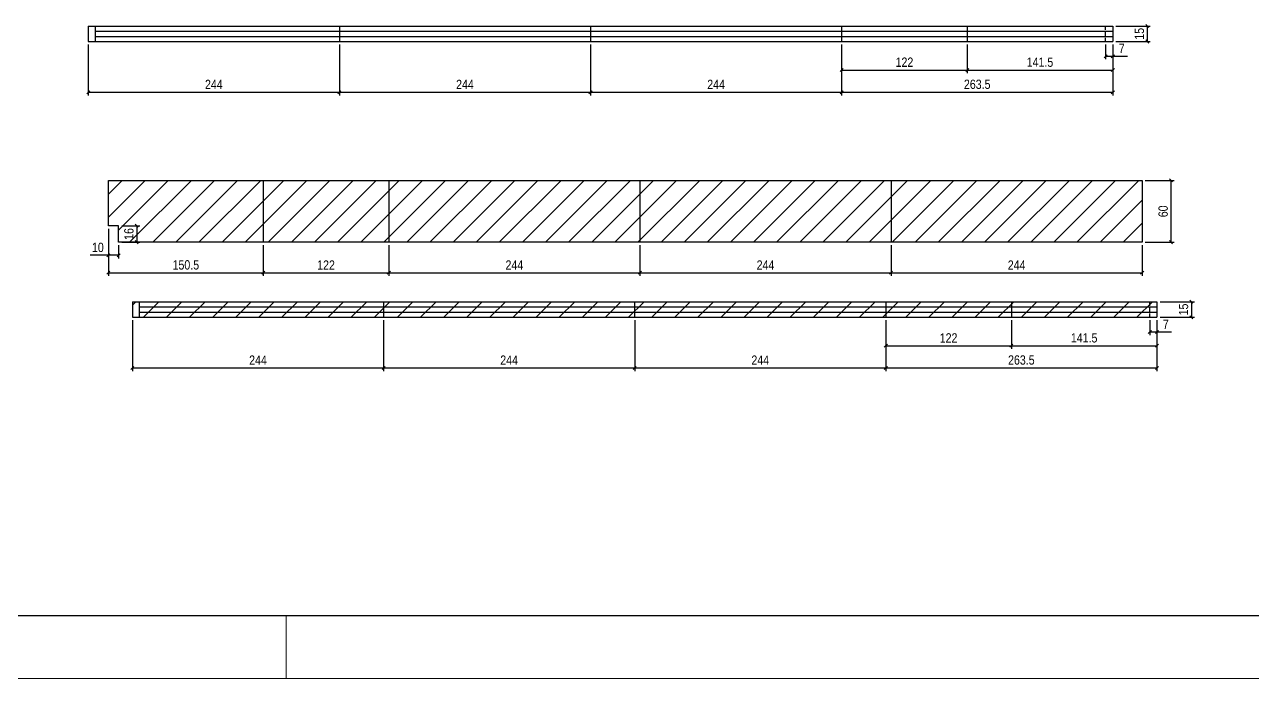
# Model space of a CAD drawing. Extents: x 1860 to 8661, y -614 to 3008.
# Drawn here: x 6152 to 7345, y -614 to 22 of the extents above; entities that cross this region are included whole.
import ezdxf

# ---------------------------------------------------------------- set-up
doc = ezdxf.new("R2010")
doc.units = 0
doc.linetypes.add('HIDDEN', pattern=[0.375, 0.25, -0.125])
for name, color, linetype in [('COTA', 241, 'Continuous'), ('Painéis', 200, 'Continuous'), ('SARR_2.2x7', 40, 'Continuous')]:
    doc.layers.add(name, color=color, linetype=linetype)
doc.layers.add('FOLHA', color=255, linetype='Continuous', lineweight=5)
doc.layers.add('Hachura', color=251, linetype='Continuous', lineweight=9)
doc.styles.add('COTA TECNICA-50', font='techl___.ttf', dxfattribs={"height": 9})
doc.dimstyles.new('COTA PAINEL-50', dxfattribs={"dimtxt": 9, "dimasz": 3, "dimexe": 3, "dimexo": 3, "dimgap": 3, "dimtad": 1, "dimdec": 1, "dimzin": 12, "dimdsep": 46, "dimtxsty": 'COTA TECNICA-50', "dimblk1": 'OBLIQUE', "dimblk2": 'OBLIQUE', "dimsah": 1, "dimcen": 0.9, "dimclrd": 4, "dimclre": 4, "dimclrt": 240, "dimadec": 1, "dimazin": 3, "dimtfac": 1, "dimtdec": 1, "dimtmove": 0, "dimatfit": 3, "dimfxl": 1, "dimtolj": 1, "dimtzin": 12, "dimarcsym": 0})

# ---------------------------------------------------------------- blocks, each defined once
blk = doc.blocks.new('_Oblique')
at = {"color": 0, "linetype": 'ByBlock', "lineweight": -2}
blk.add_line((-0.5, -0.5), (0.5, 0.5), dxfattribs=at)
blk = doc.blocks.new('*D418')
at = {"layer": 'COTA', "color": 4, "lineweight": -2, "transparency": 16777216}
for p, q in [((6213.5, 2.3), (6213.5, -47)), ((6457.5, 2.3), (6457.5, -47)), ((6213.5, -44), (6457.5, -44))]:
    blk.add_line(p, q, dxfattribs=at)
at = {"layer": 'Defpoints', "color": 0, "transparency": 16777216}
for p in [(6213.5, 5.3), (6457.5, 5.3), (6457.5, -44)]:
    blk.add_point(p, dxfattribs=at)
at = {"layer": 'COTA', "color": 4, "lineweight": -2, "transparency": 16777216, "xscale": 3, "yscale": 3, "zscale": 3, "rotation": 180}
blk.add_blockref('_Oblique', (6213.5, -44), dxfattribs=at)
at = {"layer": 'COTA', "color": 4, "lineweight": -2, "transparency": 16777216, "xscale": 3, "yscale": 3, "zscale": 3}
blk.add_blockref('_Oblique', (6457.5, -44), dxfattribs=at)
at = {"layer": 'COTA', "color": 240, "transparency": 16777216, "insert": (6335.5, -36.4), "char_height": 9, "attachment_point": 5, "style": 'COTA TECNICA-50'}
blk.add_mtext('\\A1;244', dxfattribs=at)
blk = doc.blocks.new('*D419')
at = {"layer": 'COTA', "color": 4, "lineweight": -2, "transparency": 16777216}
for p, q in [((6457.5, 2.3), (6457.5, -47)), ((6701.5, 2.3), (6701.5, -47)), ((6457.5, -44), (6701.5, -44))]:
    blk.add_line(p, q, dxfattribs=at)
at = {"layer": 'Defpoints', "color": 0, "transparency": 16777216}
for p in [(6457.5, 5.3), (6701.5, 5.3), (6701.5, -44)]:
    blk.add_point(p, dxfattribs=at)
at = {"layer": 'COTA', "color": 4, "lineweight": -2, "transparency": 16777216, "xscale": 3, "yscale": 3, "zscale": 3, "rotation": 180}
blk.add_blockref('_Oblique', (6457.5, -44), dxfattribs=at)
at = {"layer": 'COTA', "color": 4, "lineweight": -2, "transparency": 16777216, "xscale": 3, "yscale": 3, "zscale": 3}
blk.add_blockref('_Oblique', (6701.5, -44), dxfattribs=at)
at = {"layer": 'COTA', "color": 240, "transparency": 16777216, "insert": (6579.5, -36.4), "char_height": 9, "attachment_point": 5, "style": 'COTA TECNICA-50'}
blk.add_mtext('\\A1;244', dxfattribs=at)
blk = doc.blocks.new('*D420')
at = {"layer": 'COTA', "color": 4, "lineweight": -2, "transparency": 16777216}
for p, q in [((6701.5, 2.3), (6701.5, -47)), ((6945.5, 2.3), (6945.5, -47)), ((6701.5, -44), (6945.5, -44))]:
    blk.add_line(p, q, dxfattribs=at)
at = {"layer": 'Defpoints', "color": 0, "transparency": 16777216}
for p in [(6701.5, 5.3), (6945.5, 5.3), (6945.5, -44)]:
    blk.add_point(p, dxfattribs=at)
at = {"layer": 'COTA', "color": 4, "lineweight": -2, "transparency": 16777216, "xscale": 3, "yscale": 3, "zscale": 3, "rotation": 180}
blk.add_blockref('_Oblique', (6701.5, -44), dxfattribs=at)
at = {"layer": 'COTA', "color": 4, "lineweight": -2, "transparency": 16777216, "xscale": 3, "yscale": 3, "zscale": 3}
blk.add_blockref('_Oblique', (6945.5, -44), dxfattribs=at)
at = {"layer": 'COTA', "color": 240, "transparency": 16777216, "insert": (6823.5, -36.4), "char_height": 9, "attachment_point": 5, "style": 'COTA TECNICA-50'}
blk.add_mtext('\\A1;244', dxfattribs=at)
blk = doc.blocks.new('*D421')
at = {"layer": 'COTA', "color": 4, "lineweight": -2, "transparency": 16777216}
for p, q in [((6945.5, 2.3), (6945.5, -47)), ((7209, 2.3), (7209, -47)), ((6945.5, -44), (7209, -44))]:
    blk.add_line(p, q, dxfattribs=at)
at = {"layer": 'Defpoints', "color": 0, "transparency": 16777216}
for p in [(6945.5, 5.3), (7209, 5.3), (7209, -44)]:
    blk.add_point(p, dxfattribs=at)
at = {"layer": 'COTA', "color": 4, "lineweight": -2, "transparency": 16777216, "xscale": 3, "yscale": 3, "zscale": 3, "rotation": 180}
blk.add_blockref('_Oblique', (6945.5, -44), dxfattribs=at)
at = {"layer": 'COTA', "color": 4, "lineweight": -2, "transparency": 16777216, "xscale": 3, "yscale": 3, "zscale": 3}
blk.add_blockref('_Oblique', (7209, -44), dxfattribs=at)
at = {"layer": 'COTA', "color": 240, "transparency": 16777216, "insert": (7077.2, -36.3), "char_height": 9, "attachment_point": 5, "style": 'COTA TECNICA-50'}
blk.add_mtext('\\A1;263.5', dxfattribs=at)
blk = doc.blocks.new('*D414')
at = {"layer": 'COTA', "color": 4, "lineweight": -2, "transparency": 16777216}
for p, q in [((7212, 20.3), (7245.4, 20.3)), ((7242.4, 20.3), (7242.4, 5.3)), ((7212, 5.3), (7245.4, 5.3))]:
    blk.add_line(p, q, dxfattribs=at)
at = {"layer": 'Defpoints', "color": 0, "transparency": 16777216}
for p in [(7209, 20.3), (7209, 5.3), (7242.4, 5.3)]:
    blk.add_point(p, dxfattribs=at)
at = {"layer": 'COTA', "color": 4, "lineweight": -2, "transparency": 16777216, "xscale": 3, "yscale": 3, "zscale": 3}
for p, rotation in [((7242.4, 20.3), 90), ((7242.4, 5.3), 270)]:
    blk.add_blockref('_Oblique', p, dxfattribs=dict(at, rotation=rotation))
at = {"layer": 'COTA', "color": 240, "transparency": 16777216, "insert": (7234.8, 12.8), "char_height": 9, "attachment_point": 5, "rotation": 90, "style": 'COTA TECNICA-50'}
blk.add_mtext('\\A1;15', dxfattribs=at)
blk = doc.blocks.new('*D415')
at = {"layer": 'COTA', "color": 4, "lineweight": -2, "transparency": 16777216}
for p, q in [((6945.5, 2.3), (6945.5, -25.4)), ((7067.5, 2.3), (7067.5, -25.4)), ((6945.5, -22.4), (7067.5, -22.4))]:
    blk.add_line(p, q, dxfattribs=at)
at = {"layer": 'Defpoints', "color": 0, "transparency": 16777216}
for p in [(6945.5, 5.3), (7067.5, 5.3), (7067.5, -22.4)]:
    blk.add_point(p, dxfattribs=at)
at = {"layer": 'COTA', "color": 4, "lineweight": -2, "transparency": 16777216, "xscale": 3, "yscale": 3, "zscale": 3, "rotation": 180}
blk.add_blockref('_Oblique', (6945.5, -22.4), dxfattribs=at)
at = {"layer": 'COTA', "color": 4, "lineweight": -2, "transparency": 16777216, "xscale": 3, "yscale": 3, "zscale": 3}
blk.add_blockref('_Oblique', (7067.5, -22.4), dxfattribs=at)
at = {"layer": 'COTA', "color": 240, "transparency": 16777216, "insert": (7006.5, -14.8), "char_height": 9, "attachment_point": 5, "style": 'COTA TECNICA-50'}
blk.add_mtext('\\A1;122', dxfattribs=at)
blk = doc.blocks.new('*D416')
at = {"layer": 'COTA', "color": 4, "lineweight": -2, "transparency": 16777216}
for p, q in [((7067.5, 2.3), (7067.5, -25.4)), ((7209, 2.3), (7209, -25.4)), ((7067.5, -22.4), (7209, -22.4))]:
    blk.add_line(p, q, dxfattribs=at)
at = {"layer": 'Defpoints', "color": 0, "transparency": 16777216}
for p in [(7067.5, 5.3), (7209, 5.3), (7209, -22.4)]:
    blk.add_point(p, dxfattribs=at)
at = {"layer": 'COTA', "color": 4, "lineweight": -2, "transparency": 16777216, "xscale": 3, "yscale": 3, "zscale": 3, "rotation": 180}
blk.add_blockref('_Oblique', (7067.5, -22.4), dxfattribs=at)
at = {"layer": 'COTA', "color": 4, "lineweight": -2, "transparency": 16777216, "xscale": 3, "yscale": 3, "zscale": 3}
blk.add_blockref('_Oblique', (7209, -22.4), dxfattribs=at)
at = {"layer": 'COTA', "color": 240, "transparency": 16777216, "insert": (7138.2, -14.8), "char_height": 9, "attachment_point": 5, "style": 'COTA TECNICA-50'}
blk.add_mtext('\\A1;141.5', dxfattribs=at)
blk = doc.blocks.new('*D417')
at = {"layer": 'COTA', "color": 4, "lineweight": -2, "transparency": 16777216}
for p, q in [((7202, 2.3), (7202, -12)), ((7209, 2.3), (7209, -12)), ((7202, -9), (7209, -9)), ((7209, -9), (7223.1, -9))]:
    blk.add_line(p, q, dxfattribs=at)
at = {"layer": 'Defpoints', "color": 0, "transparency": 16777216}
for p in [(7202, 5.3), (7209, 5.3), (7209, -9)]:
    blk.add_point(p, dxfattribs=at)
at = {"layer": 'COTA', "color": 4, "lineweight": -2, "transparency": 16777216, "xscale": 3, "yscale": 3, "zscale": 3, "rotation": 180}
blk.add_blockref('_Oblique', (7202, -9), dxfattribs=at)
at = {"layer": 'COTA', "color": 4, "lineweight": -2, "transparency": 16777216, "xscale": 3, "yscale": 3, "zscale": 3}
blk.add_blockref('_Oblique', (7209, -9), dxfattribs=at)
at = {"layer": 'COTA', "color": 240, "transparency": 16777216, "insert": (7217.6, -1.4), "char_height": 9, "attachment_point": 5, "style": 'COTA TECNICA-50'}
blk.add_mtext('\\A1;7', dxfattribs=at)
blk = doc.blocks.new('*D485')
at = {"layer": 'COTA', "color": 4, "lineweight": -2, "transparency": 16777216}
for p, q in [((6233, -176.7), (6233, -222.4)), ((6383.5, -192.7), (6383.5, -222.4)), ((6233, -219.4), (6383.5, -219.4))]:
    blk.add_line(p, q, dxfattribs=at)
at = {"layer": 'Defpoints', "color": 0, "transparency": 16777216}
for p in [(6233, -173.7), (6383.5, -189.7), (6383.5, -219.4)]:
    blk.add_point(p, dxfattribs=at)
at = {"layer": 'COTA', "color": 4, "lineweight": -2, "transparency": 16777216, "xscale": 3, "yscale": 3, "zscale": 3, "rotation": 180}
blk.add_blockref('_Oblique', (6233, -219.4), dxfattribs=at)
at = {"layer": 'COTA', "color": 4, "lineweight": -2, "transparency": 16777216, "xscale": 3, "yscale": 3, "zscale": 3}
blk.add_blockref('_Oblique', (6383.5, -219.4), dxfattribs=at)
at = {"layer": 'COTA', "color": 240, "transparency": 16777216, "insert": (6308.3, -211.8), "char_height": 9, "attachment_point": 5, "style": 'COTA TECNICA-50'}
blk.add_mtext('\\A1;150.5', dxfattribs=at)
blk = doc.blocks.new('*D502')
at = {"layer": 'COTA', "color": 4, "lineweight": -2, "transparency": 16777216}
for p, q in [((6246, -173.7), (6263.6, -173.7)), ((6260.6, -173.7), (6260.6, -189.7)), ((6246, -189.7), (6263.6, -189.7))]:
    blk.add_line(p, q, dxfattribs=at)
at = {"layer": 'Defpoints', "color": 0, "transparency": 16777216}
for p in [(6243, -173.7), (6243, -189.7), (6260.6, -189.7)]:
    blk.add_point(p, dxfattribs=at)
at = {"layer": 'COTA', "color": 4, "lineweight": -2, "transparency": 16777216, "xscale": 3, "yscale": 3, "zscale": 3}
for p, rotation in [((6260.6, -173.7), 90), ((6260.6, -189.7), 270)]:
    blk.add_blockref('_Oblique', p, dxfattribs=dict(at, rotation=rotation))
at = {"layer": 'COTA', "color": 240, "transparency": 16777216, "insert": (6253, -181.7), "char_height": 9, "attachment_point": 5, "rotation": 90, "style": 'COTA TECNICA-50'}
blk.add_mtext('\\A1;16', dxfattribs=at)
blk = doc.blocks.new('*D503')
at = {"layer": 'COTA', "color": 4, "lineweight": -2, "transparency": 16777216}
for p, q in [((6233, -202.4), (6215.5, -202.4)), ((6233, -192.7), (6233, -205.4)), ((6243, -202.4), (6233, -202.4)), ((6243, -192.7), (6243, -205.4))]:
    blk.add_line(p, q, dxfattribs=at)
at = {"layer": 'Defpoints', "color": 0, "transparency": 16777216}
for p in [(6233, -189.7), (6243, -189.7), (6233, -202.4)]:
    blk.add_point(p, dxfattribs=at)
at = {"layer": 'COTA', "color": 4, "lineweight": -2, "transparency": 16777216, "xscale": 3, "yscale": 3, "zscale": 3, "rotation": 180}
blk.add_blockref('_Oblique', (6233, -202.4), dxfattribs=at)
at = {"layer": 'COTA', "color": 4, "lineweight": -2, "transparency": 16777216, "xscale": 3, "yscale": 3, "zscale": 3}
blk.add_blockref('_Oblique', (6243, -202.4), dxfattribs=at)
at = {"layer": 'COTA', "color": 240, "transparency": 16777216, "insert": (6222.8, -194.8), "char_height": 9, "attachment_point": 5, "style": 'COTA TECNICA-50'}
blk.add_mtext('\\A1;10', dxfattribs=at)
blk = doc.blocks.new('*D504')
at = {"layer": 'COTA', "color": 4, "lineweight": -2, "transparency": 16777216}
for p, q in [((6383.5, -192.7), (6383.5, -222.4)), ((6505.5, -192.7), (6505.5, -222.4)), ((6383.5, -219.4), (6505.5, -219.4))]:
    blk.add_line(p, q, dxfattribs=at)
at = {"layer": 'Defpoints', "color": 0, "transparency": 16777216}
for p in [(6383.5, -189.7), (6505.5, -189.7), (6505.5, -219.4)]:
    blk.add_point(p, dxfattribs=at)
at = {"layer": 'COTA', "color": 4, "lineweight": -2, "transparency": 16777216, "xscale": 3, "yscale": 3, "zscale": 3, "rotation": 180}
blk.add_blockref('_Oblique', (6383.5, -219.4), dxfattribs=at)
at = {"layer": 'COTA', "color": 4, "lineweight": -2, "transparency": 16777216, "xscale": 3, "yscale": 3, "zscale": 3}
blk.add_blockref('_Oblique', (6505.5, -219.4), dxfattribs=at)
at = {"layer": 'COTA', "color": 240, "transparency": 16777216, "insert": (6444.5, -211.9), "char_height": 9, "attachment_point": 5, "style": 'COTA TECNICA-50'}
blk.add_mtext('\\A1;122', dxfattribs=at)
blk = doc.blocks.new('*D505')
at = {"layer": 'COTA', "color": 4, "lineweight": -2, "transparency": 16777216}
for p, q in [((6505.5, -192.7), (6505.5, -222.4)), ((6749.5, -192.7), (6749.5, -222.4)), ((6505.5, -219.4), (6749.5, -219.4))]:
    blk.add_line(p, q, dxfattribs=at)
at = {"layer": 'Defpoints', "color": 0, "transparency": 16777216}
for p in [(6505.5, -189.7), (6749.5, -189.7), (6749.5, -219.4)]:
    blk.add_point(p, dxfattribs=at)
at = {"layer": 'COTA', "color": 4, "lineweight": -2, "transparency": 16777216, "xscale": 3, "yscale": 3, "zscale": 3, "rotation": 180}
blk.add_blockref('_Oblique', (6505.5, -219.4), dxfattribs=at)
at = {"layer": 'COTA', "color": 4, "lineweight": -2, "transparency": 16777216, "xscale": 3, "yscale": 3, "zscale": 3}
blk.add_blockref('_Oblique', (6749.5, -219.4), dxfattribs=at)
at = {"layer": 'COTA', "color": 240, "transparency": 16777216, "insert": (6627.5, -211.9), "char_height": 9, "attachment_point": 5, "style": 'COTA TECNICA-50'}
blk.add_mtext('\\A1;244', dxfattribs=at)
blk = doc.blocks.new('*D506')
at = {"layer": 'COTA', "color": 4, "lineweight": -2, "transparency": 16777216}
for p, q in [((6749.5, -192.7), (6749.5, -222.4)), ((6993.5, -192.7), (6993.5, -222.4)), ((6749.5, -219.4), (6993.5, -219.4))]:
    blk.add_line(p, q, dxfattribs=at)
at = {"layer": 'Defpoints', "color": 0, "transparency": 16777216}
for p in [(6749.5, -189.7), (6993.5, -189.7), (6993.5, -219.4)]:
    blk.add_point(p, dxfattribs=at)
at = {"layer": 'COTA', "color": 4, "lineweight": -2, "transparency": 16777216, "xscale": 3, "yscale": 3, "zscale": 3, "rotation": 180}
blk.add_blockref('_Oblique', (6749.5, -219.4), dxfattribs=at)
at = {"layer": 'COTA', "color": 4, "lineweight": -2, "transparency": 16777216, "xscale": 3, "yscale": 3, "zscale": 3}
blk.add_blockref('_Oblique', (6993.5, -219.4), dxfattribs=at)
at = {"layer": 'COTA', "color": 240, "transparency": 16777216, "insert": (6871.5, -211.9), "char_height": 9, "attachment_point": 5, "style": 'COTA TECNICA-50'}
blk.add_mtext('\\A1;244', dxfattribs=at)
blk = doc.blocks.new('*D507')
at = {"layer": 'COTA', "color": 4, "lineweight": -2, "transparency": 16777216}
for p, q in [((6993.5, -192.7), (6993.5, -222.4)), ((7237.5, -192.7), (7237.5, -222.4)), ((6993.5, -219.4), (7237.5, -219.4))]:
    blk.add_line(p, q, dxfattribs=at)
at = {"layer": 'Defpoints', "color": 0, "transparency": 16777216}
for p in [(6993.5, -189.7), (7237.5, -189.7), (7237.5, -219.4)]:
    blk.add_point(p, dxfattribs=at)
at = {"layer": 'COTA', "color": 4, "lineweight": -2, "transparency": 16777216, "xscale": 3, "yscale": 3, "zscale": 3, "rotation": 180}
blk.add_blockref('_Oblique', (6993.5, -219.4), dxfattribs=at)
at = {"layer": 'COTA', "color": 4, "lineweight": -2, "transparency": 16777216, "xscale": 3, "yscale": 3, "zscale": 3}
blk.add_blockref('_Oblique', (7237.5, -219.4), dxfattribs=at)
at = {"layer": 'COTA', "color": 240, "transparency": 16777216, "insert": (7115.5, -211.9), "char_height": 9, "attachment_point": 5, "style": 'COTA TECNICA-50'}
blk.add_mtext('\\A1;244', dxfattribs=at)
blk = doc.blocks.new('*D508')
at = {"layer": 'COTA', "color": 4, "lineweight": -2, "transparency": 16777216}
for p, q in [((7240.5, -129.7), (7268.5, -129.7)), ((7265.5, -129.7), (7265.5, -189.7)), ((7240.5, -189.7), (7268.5, -189.7))]:
    blk.add_line(p, q, dxfattribs=at)
at = {"layer": 'Defpoints', "color": 0, "transparency": 16777216}
for p in [(7237.5, -129.7), (7237.5, -189.7), (7265.5, -189.7)]:
    blk.add_point(p, dxfattribs=at)
at = {"layer": 'COTA', "color": 4, "lineweight": -2, "transparency": 16777216, "xscale": 3, "yscale": 3, "zscale": 3}
for p, rotation in [((7265.5, -129.7), 90), ((7265.5, -189.7), 270)]:
    blk.add_blockref('_Oblique', p, dxfattribs=dict(at, rotation=rotation))
at = {"layer": 'COTA', "color": 240, "transparency": 16777216, "insert": (7257.9, -159.7), "char_height": 9, "attachment_point": 5, "rotation": 90, "style": 'COTA TECNICA-50'}
blk.add_mtext('\\A1;60', dxfattribs=at)
blk = doc.blocks.new('*D509')
at = {"layer": 'COTA', "color": 4, "lineweight": -2, "transparency": 16777216}
for p, q in [((6256.4, -265.6), (6256.4, -314.9)), ((6500.4, -265.6), (6500.4, -314.9)), ((6256.4, -311.9), (6500.4, -311.9))]:
    blk.add_line(p, q, dxfattribs=at)
at = {"layer": 'Defpoints', "color": 0, "transparency": 16777216}
for p in [(6256.4, -262.6), (6500.4, -262.6), (6500.4, -311.9)]:
    blk.add_point(p, dxfattribs=at)
at = {"layer": 'COTA', "color": 4, "lineweight": -2, "transparency": 16777216, "xscale": 3, "yscale": 3, "zscale": 3, "rotation": 180}
blk.add_blockref('_Oblique', (6256.4, -311.9), dxfattribs=at)
at = {"layer": 'COTA', "color": 4, "lineweight": -2, "transparency": 16777216, "xscale": 3, "yscale": 3, "zscale": 3}
blk.add_blockref('_Oblique', (6500.4, -311.9), dxfattribs=at)
at = {"layer": 'COTA', "color": 240, "transparency": 16777216, "insert": (6378.4, -304.3), "char_height": 9, "attachment_point": 5, "style": 'COTA TECNICA-50'}
blk.add_mtext('\\A1;244', dxfattribs=at)
blk = doc.blocks.new('*D510')
at = {"layer": 'COTA', "color": 4, "lineweight": -2, "transparency": 16777216}
for p, q in [((6500.4, -265.6), (6500.4, -314.9)), ((6744.4, -265.6), (6744.4, -314.9)), ((6500.4, -311.9), (6744.4, -311.9))]:
    blk.add_line(p, q, dxfattribs=at)
at = {"layer": 'Defpoints', "color": 0, "transparency": 16777216}
for p in [(6500.4, -262.6), (6744.4, -262.6), (6744.4, -311.9)]:
    blk.add_point(p, dxfattribs=at)
at = {"layer": 'COTA', "color": 4, "lineweight": -2, "transparency": 16777216, "xscale": 3, "yscale": 3, "zscale": 3, "rotation": 180}
blk.add_blockref('_Oblique', (6500.4, -311.9), dxfattribs=at)
at = {"layer": 'COTA', "color": 4, "lineweight": -2, "transparency": 16777216, "xscale": 3, "yscale": 3, "zscale": 3}
blk.add_blockref('_Oblique', (6744.4, -311.9), dxfattribs=at)
at = {"layer": 'COTA', "color": 240, "transparency": 16777216, "insert": (6622.4, -304.3), "char_height": 9, "attachment_point": 5, "style": 'COTA TECNICA-50'}
blk.add_mtext('\\A1;244', dxfattribs=at)
blk = doc.blocks.new('*D511')
at = {"layer": 'COTA', "color": 4, "lineweight": -2, "transparency": 16777216}
for p, q in [((6744.4, -265.6), (6744.4, -314.9)), ((6988.4, -265.6), (6988.4, -314.9)), ((6744.4, -311.9), (6988.4, -311.9))]:
    blk.add_line(p, q, dxfattribs=at)
at = {"layer": 'Defpoints', "color": 0, "transparency": 16777216}
for p in [(6744.4, -262.6), (6988.4, -262.6), (6988.4, -311.9)]:
    blk.add_point(p, dxfattribs=at)
at = {"layer": 'COTA', "color": 4, "lineweight": -2, "transparency": 16777216, "xscale": 3, "yscale": 3, "zscale": 3, "rotation": 180}
blk.add_blockref('_Oblique', (6744.4, -311.9), dxfattribs=at)
at = {"layer": 'COTA', "color": 4, "lineweight": -2, "transparency": 16777216, "xscale": 3, "yscale": 3, "zscale": 3}
blk.add_blockref('_Oblique', (6988.4, -311.9), dxfattribs=at)
at = {"layer": 'COTA', "color": 240, "transparency": 16777216, "insert": (6866.4, -304.3), "char_height": 9, "attachment_point": 5, "style": 'COTA TECNICA-50'}
blk.add_mtext('\\A1;244', dxfattribs=at)
blk = doc.blocks.new('*D486')
at = {"layer": 'COTA', "color": 4, "lineweight": -2, "transparency": 16777216}
for p, q in [((6988.4, -265.6), (6988.4, -314.9)), ((7251.9, -265.6), (7251.9, -314.9)), ((6988.4, -311.9), (7251.9, -311.9))]:
    blk.add_line(p, q, dxfattribs=at)
at = {"layer": 'Defpoints', "color": 0, "transparency": 16777216}
for p in [(6988.4, -262.6), (7251.9, -262.6), (7251.9, -311.9)]:
    blk.add_point(p, dxfattribs=at)
at = {"layer": 'COTA', "color": 4, "lineweight": -2, "transparency": 16777216, "xscale": 3, "yscale": 3, "zscale": 3, "rotation": 180}
blk.add_blockref('_Oblique', (6988.4, -311.9), dxfattribs=at)
at = {"layer": 'COTA', "color": 4, "lineweight": -2, "transparency": 16777216, "xscale": 3, "yscale": 3, "zscale": 3}
blk.add_blockref('_Oblique', (7251.9, -311.9), dxfattribs=at)
at = {"layer": 'COTA', "color": 240, "transparency": 16777216, "insert": (7120.1, -304.2), "char_height": 9, "attachment_point": 5, "style": 'COTA TECNICA-50'}
blk.add_mtext('\\A1;263.5', dxfattribs=at)
blk = doc.blocks.new('*D487')
at = {"layer": 'COTA', "color": 4, "lineweight": -2, "transparency": 16777216}
for p, q in [((7254.9, -247.6), (7288.3, -247.6)), ((7285.3, -247.6), (7285.3, -262.6)), ((7254.9, -262.6), (7288.3, -262.6))]:
    blk.add_line(p, q, dxfattribs=at)
at = {"layer": 'Defpoints', "color": 0, "transparency": 16777216}
for p in [(7251.9, -247.6), (7251.9, -262.6), (7285.3, -262.6)]:
    blk.add_point(p, dxfattribs=at)
at = {"layer": 'COTA', "color": 4, "lineweight": -2, "transparency": 16777216, "xscale": 3, "yscale": 3, "zscale": 3}
for p, rotation in [((7285.3, -247.6), 90), ((7285.3, -262.6), 270)]:
    blk.add_blockref('_Oblique', p, dxfattribs=dict(at, rotation=rotation))
at = {"layer": 'COTA', "color": 240, "transparency": 16777216, "insert": (7277.7, -255.1), "char_height": 9, "attachment_point": 5, "rotation": 90, "style": 'COTA TECNICA-50'}
blk.add_mtext('\\A1;15', dxfattribs=at)
blk = doc.blocks.new('*D488')
at = {"layer": 'COTA', "color": 4, "lineweight": -2, "transparency": 16777216}
for p, q in [((6988.4, -265.6), (6988.4, -293.3)), ((7110.4, -265.6), (7110.4, -293.3)), ((6988.4, -290.3), (7110.4, -290.3))]:
    blk.add_line(p, q, dxfattribs=at)
at = {"layer": 'Defpoints', "color": 0, "transparency": 16777216}
for p in [(6988.4, -262.6), (7110.4, -262.6), (7110.4, -290.3)]:
    blk.add_point(p, dxfattribs=at)
at = {"layer": 'COTA', "color": 4, "lineweight": -2, "transparency": 16777216, "xscale": 3, "yscale": 3, "zscale": 3, "rotation": 180}
blk.add_blockref('_Oblique', (6988.4, -290.3), dxfattribs=at)
at = {"layer": 'COTA', "color": 4, "lineweight": -2, "transparency": 16777216, "xscale": 3, "yscale": 3, "zscale": 3}
blk.add_blockref('_Oblique', (7110.4, -290.3), dxfattribs=at)
at = {"layer": 'COTA', "color": 240, "transparency": 16777216, "insert": (7049.4, -282.7), "char_height": 9, "attachment_point": 5, "style": 'COTA TECNICA-50'}
blk.add_mtext('\\A1;122', dxfattribs=at)
blk = doc.blocks.new('*D489')
at = {"layer": 'COTA', "color": 4, "lineweight": -2, "transparency": 16777216}
for p, q in [((7110.4, -265.6), (7110.4, -293.3)), ((7251.9, -265.6), (7251.9, -293.3)), ((7110.4, -290.3), (7251.9, -290.3))]:
    blk.add_line(p, q, dxfattribs=at)
at = {"layer": 'Defpoints', "color": 0, "transparency": 16777216}
for p in [(7110.4, -262.6), (7251.9, -262.6), (7251.9, -290.3)]:
    blk.add_point(p, dxfattribs=at)
at = {"layer": 'COTA', "color": 4, "lineweight": -2, "transparency": 16777216, "xscale": 3, "yscale": 3, "zscale": 3, "rotation": 180}
blk.add_blockref('_Oblique', (7110.4, -290.3), dxfattribs=at)
at = {"layer": 'COTA', "color": 4, "lineweight": -2, "transparency": 16777216, "xscale": 3, "yscale": 3, "zscale": 3}
blk.add_blockref('_Oblique', (7251.9, -290.3), dxfattribs=at)
at = {"layer": 'COTA', "color": 240, "transparency": 16777216, "insert": (7181.1, -282.7), "char_height": 9, "attachment_point": 5, "style": 'COTA TECNICA-50'}
blk.add_mtext('\\A1;141.5', dxfattribs=at)
blk = doc.blocks.new('*D490')
at = {"layer": 'COTA', "color": 4, "lineweight": -2, "transparency": 16777216}
for p, q in [((7244.9, -265.6), (7244.9, -279.9)), ((7251.9, -265.6), (7251.9, -279.9)), ((7244.9, -276.9), (7251.9, -276.9)), ((7251.9, -276.9), (7266, -276.9))]:
    blk.add_line(p, q, dxfattribs=at)
at = {"layer": 'Defpoints', "color": 0, "transparency": 16777216}
for p in [(7244.9, -262.6), (7251.9, -262.6), (7251.9, -276.9)]:
    blk.add_point(p, dxfattribs=at)
at = {"layer": 'COTA', "color": 4, "lineweight": -2, "transparency": 16777216, "xscale": 3, "yscale": 3, "zscale": 3, "rotation": 180}
blk.add_blockref('_Oblique', (7244.9, -276.9), dxfattribs=at)
at = {"layer": 'COTA', "color": 4, "lineweight": -2, "transparency": 16777216, "xscale": 3, "yscale": 3, "zscale": 3}
blk.add_blockref('_Oblique', (7251.9, -276.9), dxfattribs=at)
at = {"layer": 'COTA', "color": 240, "transparency": 16777216, "insert": (7260.5, -269.4), "char_height": 9, "attachment_point": 5, "style": 'COTA TECNICA-50'}
blk.add_mtext('\\A1;7', dxfattribs=at)

msp = doc.modelspace()

# ---------------------------------------------------------------- hatches: boundary and pattern name
at = {"layer": 'Hachura', "linetype": 'ByBlock'}
h = msp.add_hatch(dxfattribs=at)
h.set_pattern_fill('ANSI31', color=256, scale=5)
h.paths.add_polyline_path([(6383.51, -129.67), (6233.01, -129.67), (6233.01, -173.67), (6243.01, -173.67), (6243.01, -189.67), (6383.51, -189.67)])
h.paths.add_polyline_path([(6505.51, -129.67), (6383.51, -129.67), (6383.51, -189.67), (6505.51, -189.67)])
h.paths.add_polyline_path([(6749.51, -129.67), (6505.51, -129.67), (6505.51, -189.67), (6749.51, -189.67)])
h.paths.add_polyline_path([(6993.51, -129.67), (6749.51, -129.67), (6749.51, -189.67), (6993.51, -189.67)])
h.paths.add_polyline_path([(7237.51, -129.67), (6993.51, -129.67), (6993.51, -189.67), (7237.51, -189.67)])
h = msp.add_hatch(dxfattribs=at)
h.set_pattern_fill('ANSI31', color=256, scale=5)
h.set_pattern_definition([(45, (42.91, -267.914), (-11.22532, 11.22532), [])])
h.paths.add_polyline_path([(6500.39, -262.63), (6500.39, -247.63), (6256.39, -247.63), (6256.39, -262.63)])
h.paths.add_polyline_path([(6744.39, -262.63), (6744.39, -247.63), (6500.39, -247.63), (6500.39, -262.63)])
h.paths.add_polyline_path([(6744.39, -247.63), (6744.39, -262.63), (6988.39, -262.63), (6988.39, -247.63)])
h.paths.add_polyline_path([(6988.39, -247.63), (6988.39, -262.63), (7110.39, -262.63), (7110.39, -247.63)])
h.paths.add_polyline_path([(7110.39, -247.63), (7110.39, -262.63), (7251.89, -262.63), (7251.89, -247.63)])

# ---------------------------------------------------------------- linework, layer by layer
at = {"color": 30}
msp.add_line((8600.49, -552.63), (2012.11, -552.63), dxfattribs=at)
at = {"layer": 'FOLHA'}
for p, q in [((6405.79, -552.63), (6405.79, -613.6)), ((8661.45, -613.6), (1859.7, -613.6))]:
    msp.add_line(p, q, dxfattribs=at)
at = {"layer": 'Painéis'}
for p, q in [((6213.48, 20.29), (7208.98, 20.29)), ((6213.48, 20.29), (6213.48, 5.29)), ((6457.48, 20.29), (6457.48, 5.29)), ((6701.48, 20.29), (6701.48, 5.29)), ((6945.48, 20.29), (6945.48, 5.29)), ((7067.48, 20.29), (7067.48, 5.29)), ((7208.98, 20.29), (7208.98, 5.29)), ((6213.48, 5.29), (7208.98, 5.29)), ((6383.51, -129.67), (6383.51, -189.67)), ((6505.51, -129.67), (6505.51, -189.67)), ((6749.51, -129.67), (6749.51, -189.67)), ((6993.51, -129.67), (6993.51, -189.67)), ((7237.51, -129.67), (7237.51, -189.67)), ((6243.01, -173.67), (6233.01, -173.67)), ((6243.01, -189.67), (6243.01, -173.67)), ((7237.51, -189.67), (6243.01, -189.67)), ((6256.39, -247.63), (7251.89, -247.63)), ((6256.39, -247.63), (6256.39, -262.63)), ((6500.39, -247.63), (6500.39, -262.63)), ((6744.39, -247.63), (6744.39, -262.63)), ((6988.39, -247.63), (6988.39, -262.63)), ((7110.39, -247.63), (7110.39, -262.63)), ((7251.89, -247.63), (7251.89, -262.63)), ((6256.39, -262.63), (7251.89, -262.63))]:
    msp.add_line(p, q, dxfattribs=at)
for points in [[(6233.01, -173.67), (6233.01, -129.67)], [(6233.01, -129.67), (7237.51, -129.67)]]:
    msp.add_lwpolyline(points, dxfattribs=at)
at = {"layer": 'SARR_2.2x7'}
for p, q in [((6220.48, 5.29), (6220.48, 20.29)), ((6220.48, 15.29), (6457.48, 15.29)), ((6457.48, 15.29), (6701.48, 15.29)), ((6701.48, 15.29), (6945.48, 15.29)), ((6945.48, 15.29), (7208.98, 15.29)), ((6220.48, 10.29), (6457.48, 10.29)), ((6457.48, 10.29), (6701.48, 10.29)), ((6701.48, 10.29), (6945.48, 10.29)), ((6945.48, 10.29), (7208.98, 10.29)), ((6263.39, -262.63), (6263.39, -247.63)), ((6263.39, -252.63), (6500.39, -252.63)), ((6263.39, -257.63), (6500.39, -257.63)), ((6500.39, -252.63), (6744.39, -252.63)), ((6500.39, -257.63), (6744.39, -257.63)), ((6744.39, -252.63), (6988.39, -252.63)), ((6744.39, -257.63), (6988.39, -257.63)), ((6988.39, -252.63), (7251.89, -252.63)), ((6988.39, -257.63), (7251.89, -257.63))]:
    msp.add_line(p, q, dxfattribs=at)
at = {"layer": 'SARR_2.2x7', "linetype": 'HIDDEN', "ltscale": 15}
for p, q in [((7201.98, 5.29), (7201.98, 20.29)), ((7244.89, -262.63), (7244.89, -247.63))]:
    msp.add_line(p, q, dxfattribs=at)

# ---------------------------------------------------------------- dimensions: what is measured, and where the dimension line sits
at = {"layer": 'COTA'}
for base, p1, p2, picture, middle in [((7242.42, 5.29), (7208.98, 20.29), (7208.98, 5.29), '*D414', (7234.82, 12.79)), ((7265.51, -189.67), (7237.51, -129.67), (7237.51, -189.67), '*D508', (7257.92, -159.67)), ((6260.63, -189.67), (6243.01, -173.67), (6243.01, -189.67), '*D502', (6253.03, -181.67)), ((7285.33, -262.63), (7251.89, -247.63), (7251.89, -262.63), '*D487', (7277.73, -255.13))]:
    dim = msp.add_linear_dim(base=base, p1=p1, p2=p2, angle=90, dimstyle='COTA PAINEL-50', dxfattribs=at)
    dim.commit()
    dim.dimension.update_dxf_attribs({"geometry": picture, "text_midpoint": middle})
for base, p1, p2, picture, middle in [((6457.48, -43.98), (6213.48, 5.29), (6457.48, 5.29), '*D418', (6335.48, -36.41)), ((7067.48, -22.37), (6945.48, 5.29), (7067.48, 5.29), '*D415', (7006.48, -14.82)), ((7208.98, -9.01), (7201.98, 5.29), (7208.98, 5.29), '*D417', (7217.56, -1.45)), ((6383.51, -219.42), (6233.01, -173.67), (6383.51, -189.67), '*D485', (6308.26, -211.82)), ((6233.01, -202.36), (6243.01, -189.67), (6233.01, -189.67), '*D503', (6222.76, -194.77)), ((6505.51, -219.42), (6383.51, -189.67), (6505.51, -189.67), '*D504', (6444.51, -211.87)), ((6500.39, -311.89), (6256.39, -262.63), (6500.39, -262.63), '*D509', (6378.39, -304.33)), ((7110.39, -290.29), (6988.39, -262.63), (7110.39, -262.63), '*D488', (7049.39, -282.74)), ((7251.89, -276.93), (7244.89, -262.63), (7251.89, -262.63), '*D490', (7260.47, -269.36))]:
    dim = msp.add_linear_dim(base=base, p1=p1, p2=p2, dimstyle='COTA PAINEL-50', dxfattribs=at)
    dim.commit()
    dim.dimension.update_dxf_attribs({"geometry": picture, "text_midpoint": middle})
for base, p1, p2, picture, middle in [((6701.48, -43.98), (6457.48, 5.29), (6701.48, 5.29), '*D419', (6579.48, -36.41)), ((6945.48, -43.98), (6701.48, 5.29), (6945.48, 5.29), '*D420', (6823.48, -36.41)), ((7208.98, -43.98), (6945.48, 5.29), (7208.98, 5.29), '*D421', (7077.23, -36.28)), ((7208.98, -22.37), (7067.48, 5.29), (7208.98, 5.29), '*D416', (7138.23, -14.78)), ((6749.51, -219.42), (6505.51, -189.67), (6749.51, -189.67), '*D505', (6627.51, -211.85)), ((6993.51, -219.42), (6749.51, -189.67), (6993.51, -189.67), '*D506', (6871.51, -211.85)), ((7237.51, -219.42), (6993.51, -189.67), (7237.51, -189.67), '*D507', (7115.51, -211.85)), ((6744.39, -311.89), (6500.39, -262.63), (6744.39, -262.63), '*D510', (6622.39, -304.33)), ((6988.39, -311.89), (6744.39, -262.63), (6988.39, -262.63), '*D511', (6866.39, -304.33)), ((7251.89, -311.89), (6988.39, -262.63), (7251.89, -262.63), '*D486', (7120.14, -304.2)), ((7251.89, -290.29), (7110.39, -262.63), (7251.89, -262.63), '*D489', (7181.14, -282.69))]:
    dim = msp.add_linear_dim(base=base, p1=p1, p2=p2, dimstyle='COTA PAINEL-50', override={"dimtmove": 1}, dxfattribs=at)
    dim.commit()
    dim.dimension.update_dxf_attribs({"geometry": picture, "text_midpoint": middle})

doc.saveas('drawing.dxf')
